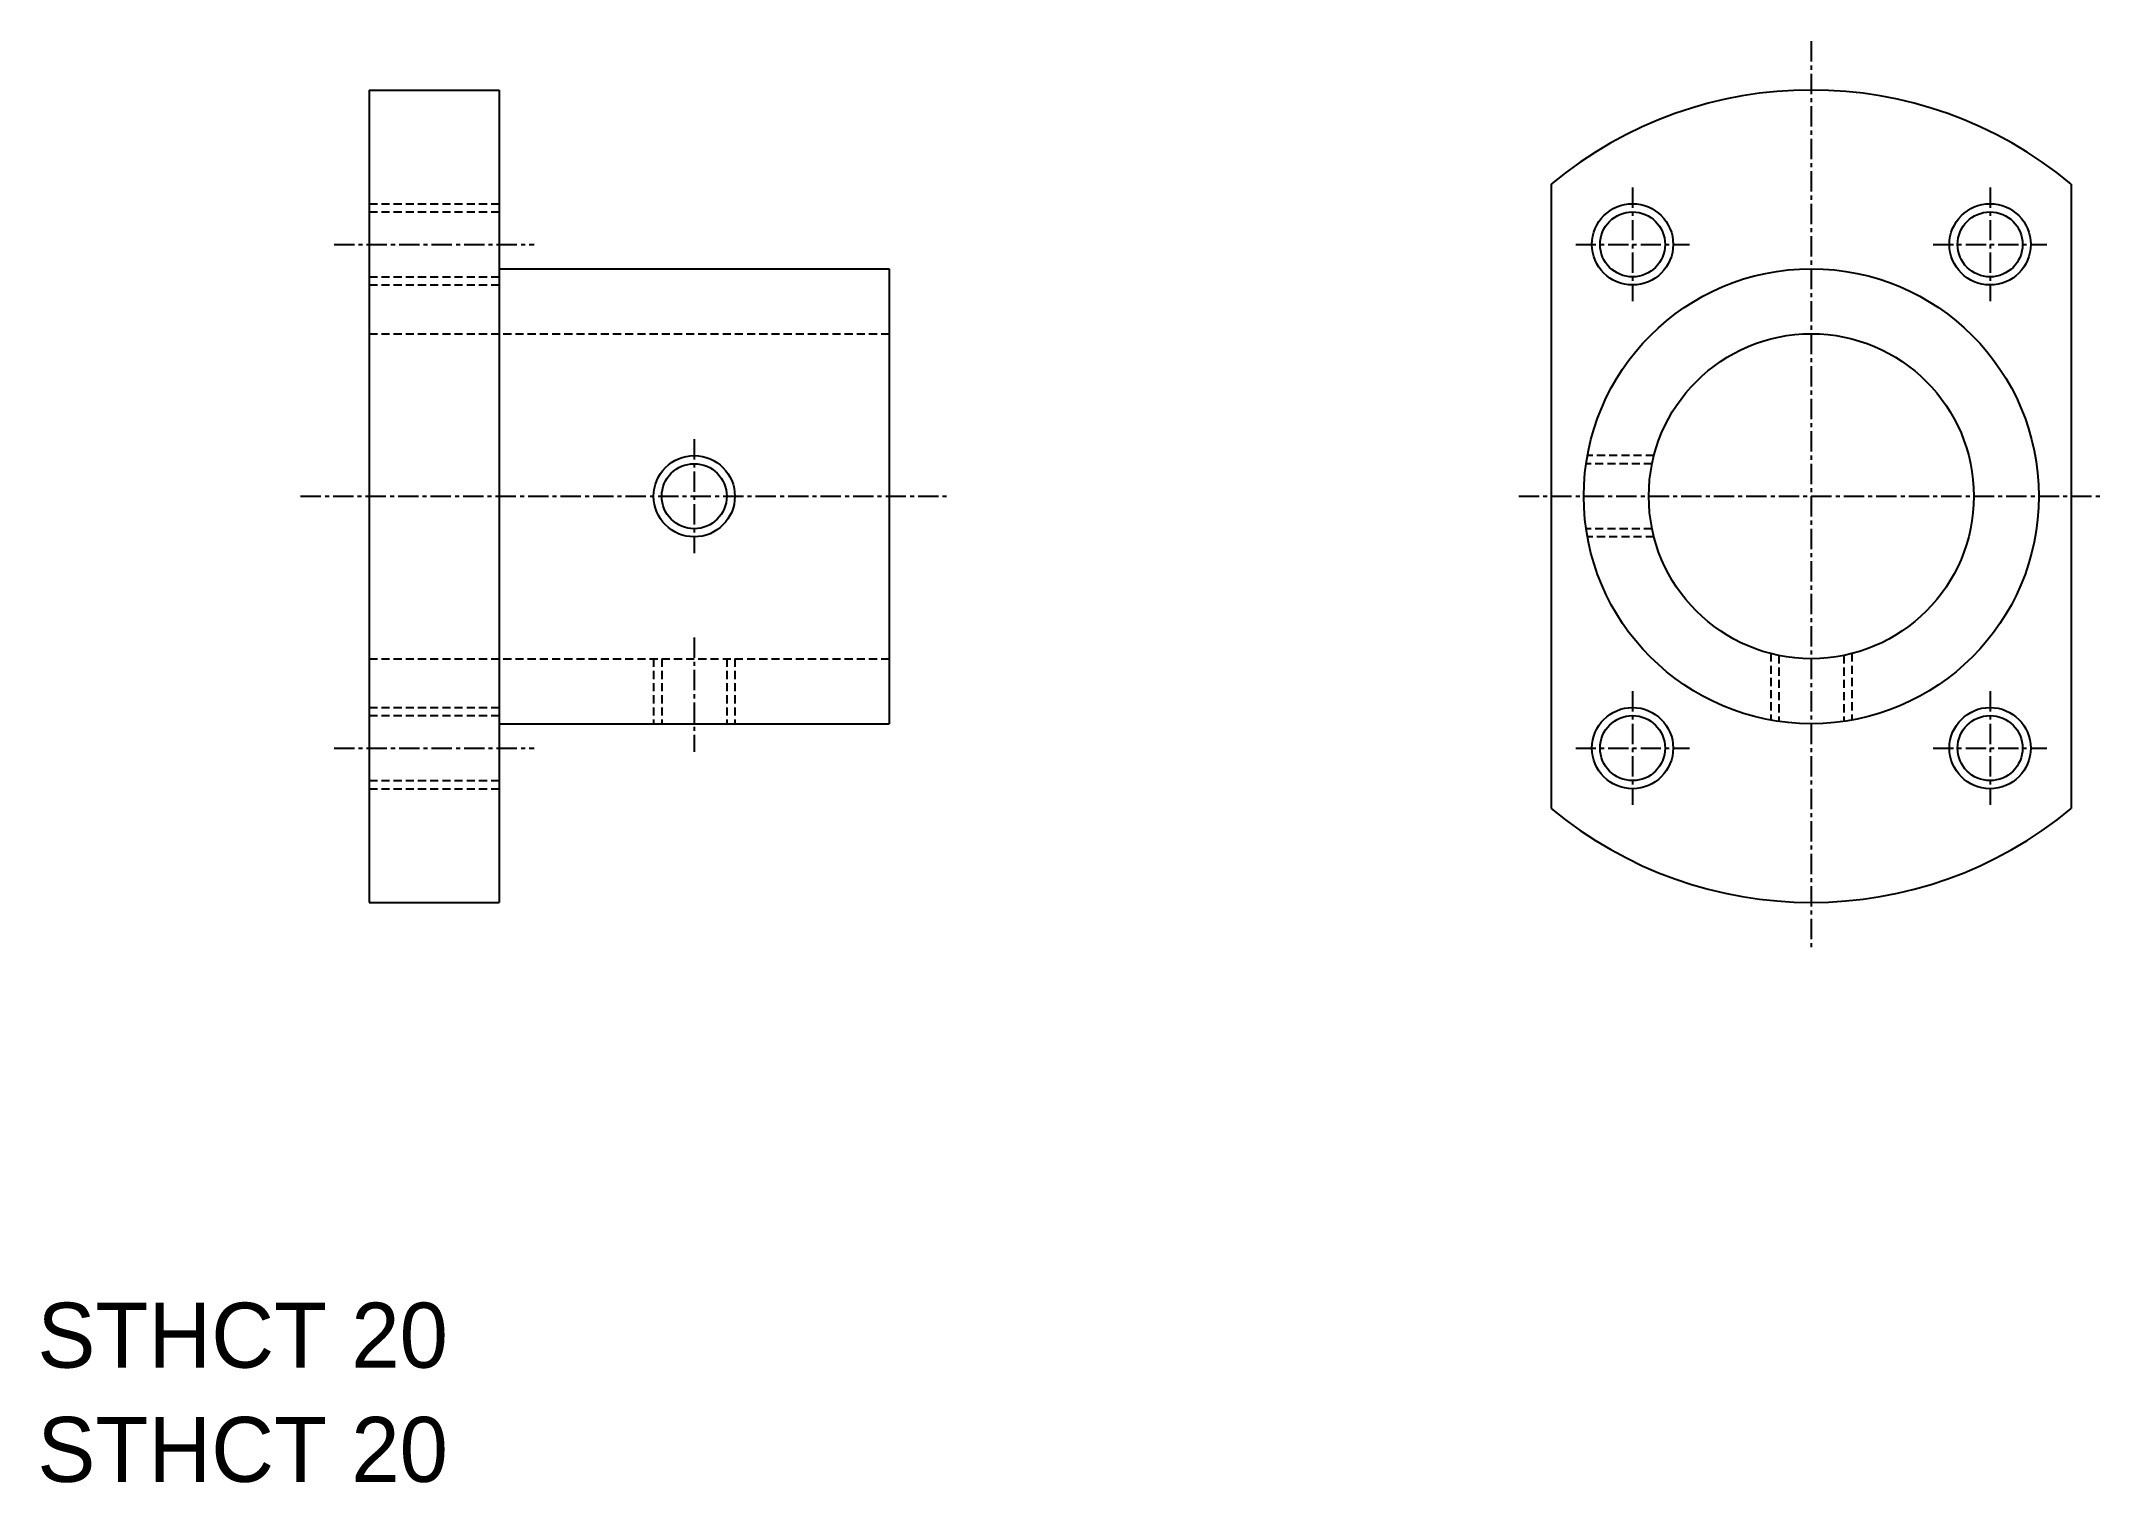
# Model space of a CAD drawing. Extents: x 1250 to 1377, y -1044 to -955.
import ezdxf

# ---------------------------------------------------------------- set-up
doc = ezdxf.new("R2010")
doc.units = 0
doc.linetypes.add('CENTER', pattern=[2, 1.25, -0.25, 0.25, -0.25])
doc.linetypes.add('DASHED', pattern=[0.75, 0.5, -0.25])
doc.layers.get('0').update_dxf_attribs({"linetype": 'CONTINUOUS'})
doc.layers.add('CENTER', color=1, linetype='CENTER')

msp = doc.modelspace()

# ---------------------------------------------------------------- linework, layer by layer
at = {"color": 7, "linetype": 'CONTINUOUS'}
for p, q in [((1269.83, -958.33), (1269.83, -1008.33)), ((1269.83, -958.33), (1277.83, -958.33)), ((1277.83, -958.33), (1277.83, -1008.33)), ((1342.57, -964.12), (1342.57, -1002.54)), ((1374.57, -964.12), (1374.57, -1002.54)), ((1277.83, -969.33), (1301.83, -969.33)), ((1301.83, -969.33), (1301.83, -997.33)), ((1269.83, -970.83), (1269.83, -970.83)), ((1269.83, -983.33), (1269.83, -983.33)), ((1277.83, -997.33), (1301.83, -997.33)), ((1269.83, -1008.33), (1277.83, -1008.33))]:
    msp.add_line(p, q, dxfattribs=at)
at = {"color": 3, "linetype": 'DASHED'}
for p, q in [((1269.83, -965.33), (1277.83, -965.33)), ((1269.83, -965.83), (1277.83, -965.83)), ((1269.83, -969.83), (1277.83, -969.83)), ((1269.83, -970.33), (1277.83, -970.33)), ((1269.83, -973.33), (1301.83, -973.33)), ((1348.88, -980.83), (1344.79, -980.83)), ((1348.77, -981.33), (1344.71, -981.33)), ((1348.77, -985.33), (1344.71, -985.33)), ((1348.88, -985.83), (1344.79, -985.83)), ((1269.83, -993.33), (1301.83, -993.33)), ((1287.33, -993.33), (1287.33, -997.33)), ((1287.83, -993.33), (1287.83, -997.33)), ((1291.83, -993.33), (1291.83, -997.33)), ((1292.33, -993.33), (1292.33, -997.33)), ((1356.07, -993.01), (1356.07, -997.1)), ((1356.57, -993.13), (1356.57, -997.19)), ((1360.57, -993.13), (1360.57, -997.19)), ((1361.07, -993.01), (1361.07, -997.1)), ((1269.83, -996.33), (1277.83, -996.33)), ((1269.83, -996.83), (1277.83, -996.83)), ((1269.83, -1000.83), (1277.83, -1000.83)), ((1269.83, -1001.33), (1277.83, -1001.33))]:
    msp.add_line(p, q, dxfattribs=at)
at = {"color": 3, "linetype": 'CONTINUOUS'}
for centre in [(1347.57, -967.83), (1369.57, -967.83), (1289.83, -983.33), (1347.57, -998.83), (1369.57, -998.83)]:
    msp.add_circle(centre, 2.5, dxfattribs=at)
at = {"color": 7, "linetype": 'CONTINUOUS'}
for centre, radius in [((1347.57, -967.83), 2), ((1369.57, -967.83), 2), ((1358.57, -983.33), 14), ((1358.57, -983.33), 10), ((1289.83, -983.33), 2), ((1347.57, -998.83), 2), ((1369.57, -998.83), 2)]:
    msp.add_circle(centre, radius, dxfattribs=at)
for start, end in [(50.2082, 129.7918), (230.2082, 309.7918)]:
    msp.add_arc((1358.57, -983.33), 25, start, end, dxfattribs=at)
at = {"layer": 'CENTER', "color": 1, "linetype": 'CENTER'}
for p, q in [((1358.57, -955.33), (1358.57, -1011.33)), ((1347.57, -964.33), (1347.57, -971.33)), ((1369.57, -964.33), (1369.57, -971.33)), ((1267.67, -967.83), (1279.97, -967.83)), ((1344.07, -967.83), (1351.07, -967.83)), ((1366.07, -967.83), (1373.07, -967.83)), ((1289.83, -979.81), (1289.83, -986.84)), ((1265.61, -983.33), (1305.57, -983.33)), ((1340.57, -983.33), (1376.57, -983.33)), ((1289.83, -992.02), (1289.83, -999.05)), ((1347.57, -995.33), (1347.57, -1002.33)), ((1369.57, -995.33), (1369.57, -1002.33)), ((1267.67, -998.83), (1279.97, -998.83)), ((1344.07, -998.83), (1351.07, -998.83)), ((1366.07, -998.83), (1373.07, -998.83))]:
    msp.add_line(p, q, dxfattribs=at)

# ---------------------------------------------------------------- texts
at = {"color": 7, "linetype": 'CONTINUOUS'}
for p in [(1249.41, -1036.96), (1249.41, -1043.99)]:
    msp.add_text('STHCT 20', height=4, dxfattribs=at).set_placement(p)

doc.saveas('drawing.dxf')
